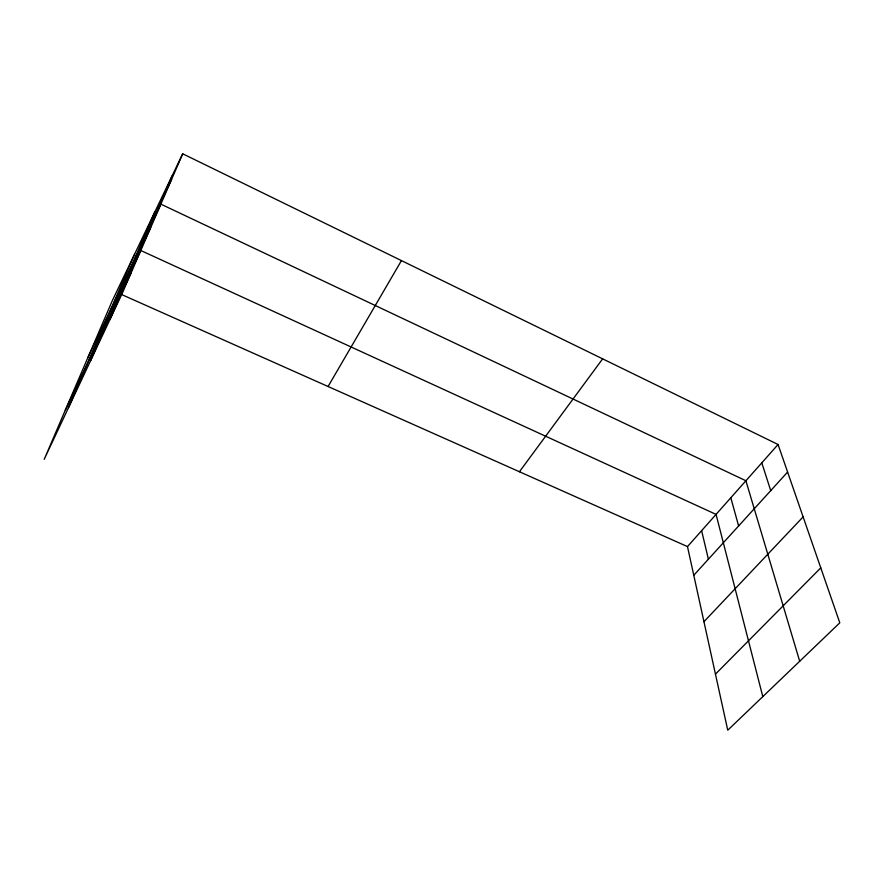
<?xml version="1.0" encoding="UTF-8"?>
<svg xmlns="http://www.w3.org/2000/svg" width="884" height="884" viewBox="0 0 884 884"><rect width="100%" height="100%" fill="white"/><g stroke="black" fill="none" stroke-linecap="round" stroke-linejoin="round"><path stroke-width="1.33" d="M68.388 407.922L134.567 254.238M90.588 360.716L154.755 212.094M109.903 319.654L172.159 175.783M121.694 294.582L182.701 153.783L778.064 444.508L839.8 622.811L727.753 730.217L687.487 546.599L121.694 294.582L44.2 459.326L112.334 300.637L182.701 153.783M119.506 297.466L131.119 272.825M139.462 251.332L150.7 227.619M65.261 410.275L140.788 250.503L716.062 514.389L762.793 696.625M87.682 358.064L160.877 204.149L745.897 480.752L799.689 661.254M160.844 201.928L171.64 179.308M328.074 386.507L401.447 260.603M519.438 471.747L602.656 358.849M687.487 546.599L778.064 444.508M693.774 575.285L787.6 472.067M703.951 621.695L803.125 516.875M715.454 674.138L820.772 567.871M761.798 462.84L770.726 490.631M730.814 497.758L738.615 525.958M701.62 530.665L708.393 559.207"/></g></svg>
